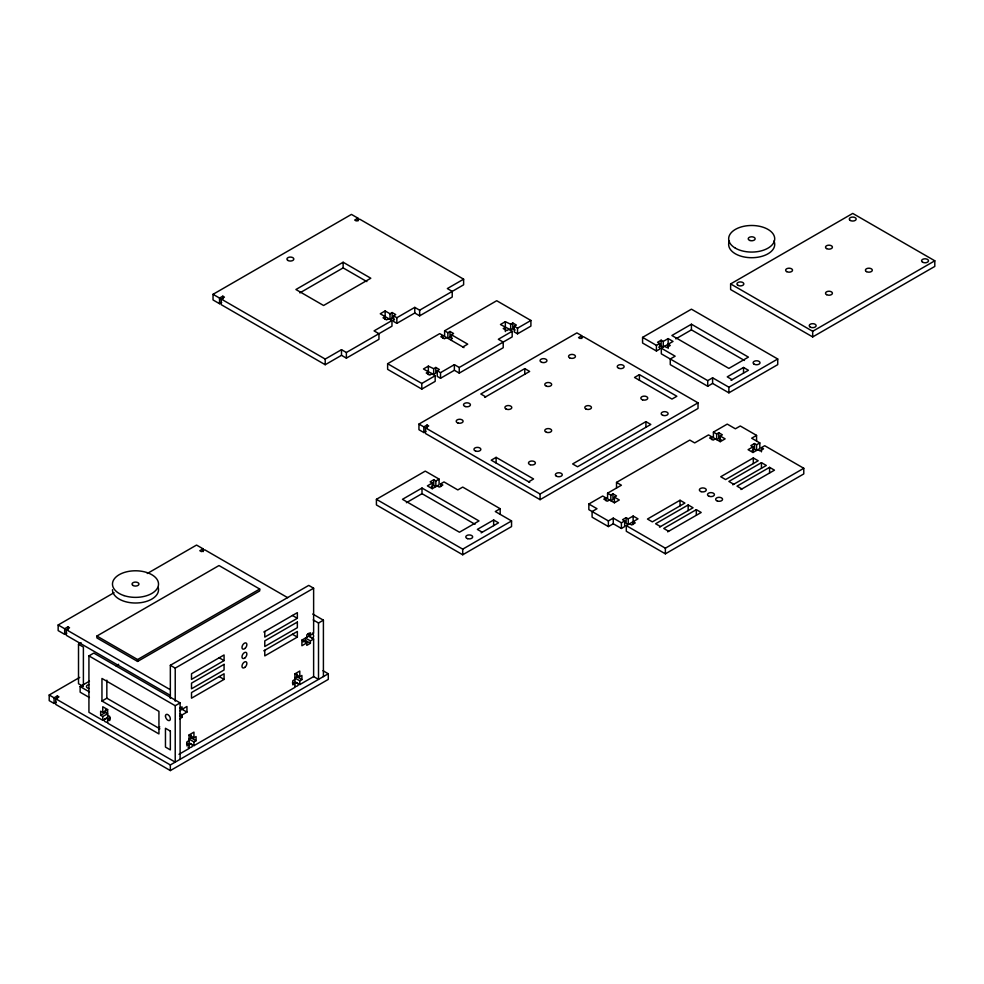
<?xml version="1.0" encoding="UTF-8"?>
<svg xmlns="http://www.w3.org/2000/svg" width="984" height="984" viewBox="0 0 984 984"><rect width="100%" height="100%" fill="white"/><g stroke="black" fill="none" stroke-linecap="round" stroke-linejoin="round"><path stroke-width="1.48" d="M221.72 302.457L219.543 303.712L213.036 299.948L213.036 294.314L351.436 214.401L357.942 218.165L357.942 220.982M213.036 294.314L219.543 298.066L222.802 296.184L224.426 297.131L221.166 299.013L221.166 304.646L325.212 364.72L341.497 355.322L346.38 358.139L378.951 339.332L378.951 333.699L374.068 330.882L391.976 320.538L391.976 326.171L346.38 352.493L341.497 349.677L325.212 359.074L221.166 299.013M357.942 218.165L354.695 220.047L356.319 220.982L359.578 219.1L463.624 279.173L463.624 284.819L419.651 310.194L414.768 307.377L396.859 317.721L393.6 315.839L393.6 321.473L396.859 323.355L414.768 313.01L419.651 315.839L452.222 297.033L452.222 291.399L447.339 288.57L463.624 279.173M343.133 262.248L295.913 289.517L323.588 305.495L370.808 278.238L343.133 262.248L343.133 267.894L299.849 292.888M393.6 315.839L395.716 314.609L392.136 312.543L390.021 313.773L385.138 310.944L380.254 313.773L391.976 320.538M385.138 316.59L383.022 317.807L386.601 319.874L388.717 318.656M394.522 319.566L392.136 318.189L390.021 319.406L390.021 313.773M428.347 371.78L423.464 368.963L428.347 366.134L433.673 368.68L435.789 367.45L435.789 373.096L433.673 374.314L428.347 371.78L426.232 372.998L429.811 375.076L431.927 373.846L435.186 375.728L435.186 381.374L421.804 389.086L387.622 369.344L387.622 363.711L439.725 333.625L442.972 335.507L442.972 338.324M463.968 347.623L444.608 336.442L444.608 330.808L496.711 300.723L530.905 320.464L530.905 326.11L517.535 333.822L514.251 331.928L514.251 326.294L516.366 325.064L512.787 322.998L510.671 324.228L505.346 321.682L500.45 324.511L510.671 329.861L512.787 328.644L515.173 330.021M442.972 335.507L440.857 336.725L444.448 338.791L446.564 337.573M444.608 330.808L447.868 332.69L449.983 331.46L453.562 333.527L451.447 334.757L451.447 340.39M452.369 338.484L449.983 337.106L447.868 338.324L447.868 332.69M462.837 346.971L467.732 344.154L451.447 334.757M505.346 327.328L503.218 328.545L506.809 330.612L508.925 329.394L512.172 331.276L512.172 336.909L459.257 367.462L454.374 364.646L440.537 372.641L437.253 370.747L437.253 376.38L440.537 378.274L454.374 370.291L459.257 373.108L503.218 347.721L503.218 342.088L498.334 339.271L512.172 331.276M437.253 370.747L439.368 369.517L435.789 367.45M387.622 363.711L421.804 383.452L435.186 375.728M514.251 326.294L517.535 328.189L530.905 320.464M66.838 633.118L64.673 634.372L58.154 630.609L58.154 624.975L114.046 592.7M147.317 573.487L196.554 545.062L203.073 548.826L203.073 551.643M58.154 624.975L64.673 628.727L67.921 626.845L69.556 627.792L66.297 629.674L66.297 635.307L170.343 695.38M203.073 548.826L199.813 550.708L201.437 551.643L204.697 549.761L287.672 597.669M425.998 431.287L423.833 432.542L418.95 429.725L418.95 424.079L576.882 332.899L581.765 335.716L581.765 338.533M418.95 424.079L423.833 426.896L427.081 425.014L428.716 425.961L425.457 427.843L425.457 433.477L540.081 499.663L698.025 408.471L698.025 402.837L583.401 336.651L580.142 338.533L578.518 337.598L581.765 335.716M484.694 397.401L529.663 371.435L524.779 368.619L480.819 393.994L485.702 396.823M83.394 686.549L78.511 683.72L78.511 644.237L81.118 642.736M96.887 636.045L219.002 565.542L259.714 589.047L259.714 590.929L137.6 661.433L96.887 637.927L96.887 636.045L137.6 659.551L259.714 589.047M730.62 283.921L852.734 213.417L934.8 260.797L934.8 266.43L812.686 336.934L730.62 289.554L730.62 283.921L812.686 331.3L934.8 260.797M100.651 715.306L105.534 712.49L107.65 713.707L102.766 716.536L100.651 715.306L100.651 711.174L102.766 712.391L102.766 706.758L107.65 709.575L107.65 717.471L102.766 720.288L88.929 712.305L88.929 655.898L93.812 653.081L180.109 702.896L180.109 759.304M661.309 348.188L673.031 341.423L668.148 338.594L663.265 341.423L661.15 340.193L657.558 342.272L659.674 343.49L659.674 349.123L656.426 351.005L642.577 343.022L642.577 337.377L691.432 309.173L777.729 359L777.729 364.646L728.886 392.837L712.601 383.44L707.717 386.257L670.264 364.646L670.264 359L675.147 356.183L661.309 348.188L661.309 353.834L707.717 380.623L712.601 377.807L728.886 387.204L777.729 359M500.167 514.361L500.167 508.716L495.284 511.532L511.557 520.942L511.557 526.575L462.714 554.779L376.417 504.952L376.417 499.318L425.26 471.115L439.098 479.11L439.098 484.743L432.259 488.691L427.376 485.875L432.259 483.058L432.259 488.691M56.26 702.207L54.083 703.462L49.2 700.645L49.2 695.011L79.729 677.386M691.432 324.216L671.888 335.495L728.886 368.397L748.418 357.118L691.432 324.216L691.432 329.861L744.445 360.464M642.577 337.377L656.426 345.372L659.674 343.49M658.751 347.217L661.15 345.839L663.265 347.057L663.265 341.423M49.2 695.011L54.083 697.828L57.343 695.946L58.966 696.881L55.719 698.763L55.719 704.409L170.343 770.583L328.287 679.403L328.287 673.757L323.01 670.719M675.799 338.877L691.432 329.861M439.098 479.11L435.851 480.979L433.735 479.762L430.143 481.828L432.259 483.058M422.001 488.039L402.468 499.318L459.454 532.221L478.999 520.942L422.001 488.039L422.001 493.673L475.026 524.288M89.396 697.533L80.135 692.183L80.135 686.549L89.433 681.186M115.977 665.848L118.633 664.323M431.336 486.785L433.735 485.407L435.851 486.625L435.851 480.979M406.38 502.701L422.001 493.673M440.734 486.625L440.734 483.808L443.993 481.926L457.831 489.921L462.714 487.092L500.167 508.716M528.691 481.803L533.574 478.974L496.12 457.363L491.237 460.18L529.699 482.381M639.416 374.633L634.52 377.45L671.974 399.073L676.857 396.257L639.416 374.633L639.416 380.279M101.955 701.026L158.941 733.929L158.941 711.358L101.955 678.456L101.955 701.026L106.838 698.197L159.851 728.812M170.343 698.394L170.343 665.295L308.742 585.394L313.625 588.211L313.625 633.339L310.378 635.221L307.93 633.807M170.343 665.295L175.226 668.124L313.625 588.211M102.766 712.391L107.65 709.575M88.929 655.898L175.226 705.725L175.226 762.12L107.65 723.117L107.65 719.353L110.097 717.939M263.81 632.023L297.353 612.651L297.353 618.296L264.782 637.091L264.782 631.457M224.069 660.596L191.511 679.403L191.511 673.757L224.069 654.963L224.069 660.596L219.186 657.779M645.922 421.632L572.651 463.944L577.534 466.76L650.805 424.461L645.922 421.632L645.922 427.277M731.014 380.328L748.418 370.279L743.535 367.462L727.25 376.86L732.133 379.676M263.81 650.818L297.353 631.457L297.353 637.091L264.782 655.898L264.782 650.252M481.127 532.873L498.531 522.824L493.648 519.995L477.363 529.404L482.258 532.221M425.457 427.843L540.081 494.017L698.025 402.837M175.226 705.725L180.109 702.896M313.207 619.932L318.508 622.995L323.404 620.178L323.404 676.586M224.069 679.403L191.511 698.197L191.511 692.564L224.069 673.757L224.069 679.403L219.186 676.574M179.678 708.234L182.065 706.844L182.065 709.292M179.629 710.706L186.948 706.475L186.948 712.109L182.065 714.938L179.629 713.523M310.378 643.302L305.483 640.486L305.483 638.038L310.378 640.855L310.378 643.302L306.787 645.369L306.787 642.921L301.904 645.75L301.904 640.104L308.742 636.156L313.625 638.973L313.625 676.586L299.788 684.569L294.905 681.752L294.905 673.856L299.788 671.039L299.788 676.672L301.904 675.454L301.904 679.587L299.788 680.805L294.905 677.988L297.02 676.771L301.904 679.587M376.417 499.318L462.714 549.146L511.557 520.942M303.097 641.863L305.483 640.486M310.378 640.855L313.625 638.973M179.678 718.763L182.065 717.373L182.065 714.938M616.525 488.027L616.525 482.394L689.796 440.082L694.679 442.911L708.517 434.916L711.776 436.798L711.776 439.614M588.85 504.017L596.993 508.716L592.097 511.532L592.097 517.178L608.383 526.575L613.266 523.759L621.408 528.457L624.668 526.575L624.668 520.93L621.408 522.812L613.266 518.113L608.383 520.93L588.85 509.651L588.85 504.017L602.688 496.022L605.947 497.904L605.947 500.721M614.41 502.787L614.41 497.154L619.293 499.97L614.41 502.787L607.571 498.839L607.571 493.205L621.408 485.21L616.525 482.394M720.251 441.681L720.251 436.047L725.134 438.864L720.251 441.681L713.412 437.732L713.412 432.099L727.25 424.104L735.392 428.803L740.275 425.986L756.561 435.383L756.561 441.029M292.457 682.219L294.905 683.634L294.905 687.385L193.946 745.675L189.063 742.859L189.063 734.962L193.946 732.133L193.946 737.779L196.074 736.561L196.074 740.694L193.946 741.911L189.063 739.095L191.179 737.877L196.074 740.694M605.947 497.904L603.819 499.122L607.411 501.188L609.527 499.97M607.571 493.205L610.83 495.075L612.946 493.857L616.525 495.924L614.41 497.154M711.776 436.798L709.661 438.015L713.24 440.082L715.356 438.864M713.412 432.099L716.659 433.981L718.775 432.751L722.367 434.817L720.251 436.047M189.063 740.595L186.948 741.825L186.948 745.958L189.063 744.74L189.063 748.492L179.002 754.31M294.905 679.489L292.789 680.719L292.789 684.852L294.905 683.634M721.174 439.774L718.775 438.397L716.659 439.614L716.659 433.981M55.719 698.763L170.343 764.949L328.287 673.757M756.561 435.383L751.665 438.212L759.808 442.911L759.808 448.544L752.969 452.492L748.086 449.676L752.969 446.859L752.969 452.492M761.444 451.841L761.444 447.609L764.703 445.727L803.78 468.286L803.78 473.931L665.369 553.832L626.291 531.274L626.291 525.628L638.013 518.863L633.13 516.047L628.247 518.863L626.131 517.645L622.552 519.712L624.668 520.93M759.808 442.911L756.561 444.793L754.445 443.563L750.854 445.629L752.969 446.859M752.047 450.586L754.445 449.208L756.561 450.426L756.561 444.793M680.03 500.253L647.46 519.048L652.343 521.877L684.913 503.07L680.03 500.253L680.03 505.887M753.301 457.954L720.731 476.748L725.614 479.565L758.184 460.77L753.301 457.954L753.301 463.587M659.514 527.141L693.056 507.769L688.173 504.952L655.602 523.759L660.485 526.575M732.785 484.829L766.327 465.469L761.444 462.652L728.873 481.447L733.756 484.276M667.656 531.84L701.198 512.467L696.315 509.651L663.745 528.457L668.628 531.274M740.927 489.54L774.469 470.168L769.586 467.351L737.016 486.145L741.899 488.974M626.291 525.628L665.369 548.199L803.78 468.286M668.148 344.24L670.264 345.458L666.685 347.536L664.569 346.307M761.444 447.609L763.559 448.827L759.98 450.893L757.864 449.676M343.133 267.894L366.86 281.596M633.13 521.68L635.246 522.91L631.666 524.976L629.551 523.759M440.734 483.808L442.849 485.026L439.27 487.092L437.154 485.875M312.777 614.041L323.404 620.178M292.457 615.48L297.353 618.296M292.457 634.274L297.353 637.091M301.904 640.104L306.787 642.921M313.502 676.512L318.508 679.403L318.508 622.995M294.905 673.856L299.788 676.672M66.297 629.674L170.343 689.735M78.511 644.237L83.394 647.066L83.394 685.024M179.629 707.89L186.948 712.109M179.629 715.971L182.065 717.373M189.063 734.962L193.946 737.779M186.628 743.326L189.063 744.74M80.135 686.549L89.396 691.9M107.65 715.22L109.765 716.438L109.765 720.571L107.65 719.353M812.686 331.3L812.686 336.934M769.586 467.351L769.586 472.984M761.444 462.652L761.444 468.286M754.445 443.563L754.445 449.208M743.535 367.462L743.535 373.096M728.886 387.204L728.886 392.837M718.775 432.751L718.775 438.397M712.601 377.807L712.601 383.44M707.717 380.623L707.717 386.257M696.315 509.651L696.315 515.296M688.173 504.952L688.173 510.598M668.148 338.594L668.148 348.471M665.369 548.199L665.369 553.832M661.15 340.193L661.15 345.839M656.426 345.372L656.426 351.005M633.13 516.047L633.13 524.509M628.247 518.863L628.247 524.509L626.131 523.279L626.131 517.645M621.408 522.812L621.408 528.457M613.266 518.113L613.266 523.759M612.946 493.857L612.946 499.503L610.83 500.721L610.83 495.075M608.383 520.93L608.383 526.575M540.081 494.017L540.081 499.663M524.779 368.619L524.779 374.252M517.535 328.189L517.535 333.822M512.787 322.998L512.787 328.644M510.671 324.228L510.671 329.861M505.346 321.682L505.346 331.559M496.12 457.363L496.12 462.997M493.648 519.995L493.648 525.64M462.714 549.146L462.714 554.779M459.257 367.462L459.257 373.108M454.374 364.646L454.374 370.291M449.983 331.46L449.983 337.106M440.537 372.641L440.537 378.274M433.735 479.762L433.735 485.407M433.673 368.68L433.673 374.314M428.347 366.134L428.347 374.596M427.081 425.014L427.081 427.843M423.833 426.896L423.833 432.542M421.804 383.452L421.804 389.086M419.651 310.194L419.651 315.839M414.768 307.377L414.768 313.01M396.859 317.721L396.859 323.355M392.136 312.543L392.136 318.189M385.138 310.944L385.138 319.406M346.38 352.493L346.38 358.139M341.497 349.677L341.497 355.322M325.212 359.074L325.212 364.72M310.378 635.221L310.378 632.774L306.787 634.84L306.787 637.288M299.788 680.805L299.788 684.569M297.02 674.015L297.02 676.771M222.802 296.184L222.802 299.013M219.543 298.066L219.543 303.712M193.946 741.911L193.946 745.675M191.179 735.109L191.179 737.877M175.226 668.124L175.226 701.211M170.343 764.949L170.343 770.583M137.6 659.551L137.6 661.433M106.838 680.153L106.838 698.197M105.534 709.735L105.534 712.49M102.766 716.536L102.766 720.288M67.921 626.845L67.921 629.674M64.673 628.727L64.673 634.372M57.343 695.946L57.343 698.763M54.083 697.828L54.083 703.462M773.928 240.969A23.026 13.296 0 0 1 751.69 257.71A23.026 13.296 0 0 1 729.439 240.969M158.178 587.411A23.026 13.296 0 0 1 137.502 602.958A23.026 13.296 0 0 1 112.471 589.711M312.408 633.007A3.456 1.993 60 0 1 312.408 637.89A3.456 1.993 60 0 1 308.742 633.339M292.457 683.167A3.456 1.993 0 0 1 298.09 683.806A3.456 1.993 0 0 1 294.905 686.561M186.628 744.261A3.456 1.993 0 0 1 192.409 745.159A3.456 1.993 0 0 1 188.178 747.606M107.65 722.293A3.456 1.993 0 0 1 104.464 719.525A3.456 1.993 0 0 1 110.097 718.886M89.015 688.468A3.456 1.993 0 0 1 86.457 686.549A3.456 1.993 0 0 1 89.015 684.618M158.867 728.8A3.456 1.993 0 0 1 159.765 726.869M224.069 664.36L191.511 683.154L191.511 688.8L224.069 669.993L224.069 664.36M297.353 622.06L264.782 640.855L264.782 646.5L297.353 627.694L297.353 622.06M170.343 731.1L165.46 728.283L165.46 747.09L170.343 749.906L170.343 731.1M735.405 248.177A23.026 13.296 0 0 0 773.928 242.212A23.026 13.296 0 0 0 745.724 225.939A23.026 13.296 0 0 0 735.405 248.177M749.956 240.502A3.456 1.993 0 0 0 755.146 238.78A3.456 1.993 0 0 0 749.956 237.046A3.456 1.993 0 0 0 749.956 240.502M850.299 220.465A3.456 1.993 0 0 0 856.068 219.567A3.456 1.993 0 0 0 851.836 217.132A3.456 1.993 0 0 0 850.299 220.465M922.586 262.199A3.456 1.993 0 0 0 928.367 261.313A3.456 1.993 0 0 0 924.136 258.866A3.456 1.993 0 0 0 922.586 262.199M737.939 285.323A3.456 1.993 0 0 0 743.719 284.438A3.456 1.993 0 0 0 739.488 281.99A3.456 1.993 0 0 0 737.939 285.323M810.238 327.069A3.456 1.993 0 0 0 816.019 326.171A3.456 1.993 0 0 0 811.788 323.736A3.456 1.993 0 0 0 810.238 327.069M826.523 248.571A3.456 1.993 0 0 0 832.304 247.673A3.456 1.993 0 0 0 828.073 245.237A3.456 1.993 0 0 0 826.523 248.571M866.412 271.596A3.456 1.993 0 0 0 872.193 270.711A3.456 1.993 0 0 0 867.962 268.263A3.456 1.993 0 0 0 866.412 271.596M826.523 294.634A3.456 1.993 0 0 0 832.304 293.736A3.456 1.993 0 0 0 828.073 291.301A3.456 1.993 0 0 0 826.523 294.634M786.634 271.596A3.456 1.993 0 0 0 792.415 270.711A3.456 1.993 0 0 0 788.184 268.263A3.456 1.993 0 0 0 786.634 271.596M287.931 260.465A3.456 1.993 0 0 0 293.712 259.567A3.456 1.993 0 0 0 289.481 257.132A3.456 1.993 0 0 0 287.931 260.465M709.243 496.342A3.456 1.993 0 0 0 714.421 494.608A3.456 1.993 0 0 0 709.243 492.886A3.456 1.993 0 0 0 709.243 496.342M701.1 491.643A3.456 1.993 0 0 0 706.278 489.909A3.456 1.993 0 0 0 701.1 488.187A3.456 1.993 0 0 0 701.1 491.643M717.385 501.041A3.456 1.993 0 0 0 722.564 499.306A3.456 1.993 0 0 0 717.385 497.584A3.456 1.993 0 0 0 717.385 501.041M754.113 364.166A3.456 1.993 0 0 0 759.894 363.281A3.456 1.993 0 0 0 755.663 360.833A3.456 1.993 0 0 0 754.113 364.166M467.498 538.642A3.456 1.993 0 0 0 472.677 536.92A3.456 1.993 0 0 0 467.498 535.198A3.456 1.993 0 0 0 467.498 538.642M465.248 406.54A3.456 1.993 0 0 0 470.426 404.805A3.456 1.993 0 0 0 465.248 403.083A3.456 1.993 0 0 0 465.248 406.54M541.778 362.358A3.456 1.993 0 0 0 546.956 360.624A3.456 1.993 0 0 0 541.778 358.902A3.456 1.993 0 0 0 541.778 362.358M662.921 415.371A3.456 1.993 0 0 0 668.099 413.649A3.456 1.993 0 0 0 662.921 411.915A3.456 1.993 0 0 0 662.921 415.371M618.961 368.373A3.456 1.993 0 0 0 624.139 366.638A3.456 1.993 0 0 0 618.961 364.916A3.456 1.993 0 0 0 618.961 368.373M556.366 476.158A3.456 1.993 0 0 0 562.147 475.272A3.456 1.993 0 0 0 557.916 472.824A3.456 1.993 0 0 0 556.366 476.158M475.666 451.09A3.456 1.993 0 0 0 480.856 449.368A3.456 1.993 0 0 0 475.666 447.646A3.456 1.993 0 0 0 475.666 451.09M569.564 357.807A3.456 1.993 0 0 0 575.332 356.909A3.456 1.993 0 0 0 571.101 354.474A3.456 1.993 0 0 0 569.564 357.807M642.564 399.861A3.456 1.993 0 0 0 647.755 398.139A3.456 1.993 0 0 0 642.564 396.404A3.456 1.993 0 0 0 642.564 399.861M457.929 422.985A3.456 1.993 0 0 0 463.107 421.263A3.456 1.993 0 0 0 457.929 419.528A3.456 1.993 0 0 0 457.929 422.985M530.216 464.731A3.456 1.993 0 0 0 535.394 462.997A3.456 1.993 0 0 0 530.216 461.275A3.456 1.993 0 0 0 530.216 464.731M546.501 386.232A3.456 1.993 0 0 0 551.68 384.498A3.456 1.993 0 0 0 546.501 382.776A3.456 1.993 0 0 0 546.501 386.232M505.899 408.938A3.456 1.993 0 0 0 511.68 408.053A3.456 1.993 0 0 0 507.449 405.605A3.456 1.993 0 0 0 505.899 408.938M546.501 432.296A3.456 1.993 0 0 0 551.68 430.562A3.456 1.993 0 0 0 546.501 428.839A3.456 1.993 0 0 0 546.501 432.296M585.763 408.901A3.333 1.931 0 0 0 591.347 408.028A3.333 1.931 0 0 0 587.264 405.679A3.333 1.931 0 0 0 585.763 408.901M123.984 595.591A23.026 13.296 0 0 0 158.522 584.078A23.026 13.296 0 0 0 123.984 572.565A23.026 13.296 0 0 0 123.984 595.591M133.061 585.492A3.456 1.993 0 0 0 138.83 584.594A3.456 1.993 0 0 0 134.599 582.147A3.456 1.993 0 0 0 133.061 585.492M165.46 716.057A3.456 1.993 60 0 0 169.125 720.62A3.456 1.993 60 0 0 169.125 715.737A3.456 1.993 60 0 0 165.46 716.057M245.065 657.792A3.456 1.993 -60 0 0 246.16 652.441A3.456 1.993 -60 0 0 242.064 656.057A3.456 1.993 -60 0 0 245.065 657.792M245.065 667.189A3.456 1.993 -60 0 0 246.16 661.838A3.456 1.993 -60 0 0 242.064 665.467A3.456 1.993 -60 0 0 245.065 667.189M245.065 648.382A3.456 1.993 -60 0 0 246.16 643.032A3.456 1.993 -60 0 0 242.064 646.66A3.456 1.993 -60 0 0 245.065 648.382"/></g></svg>
